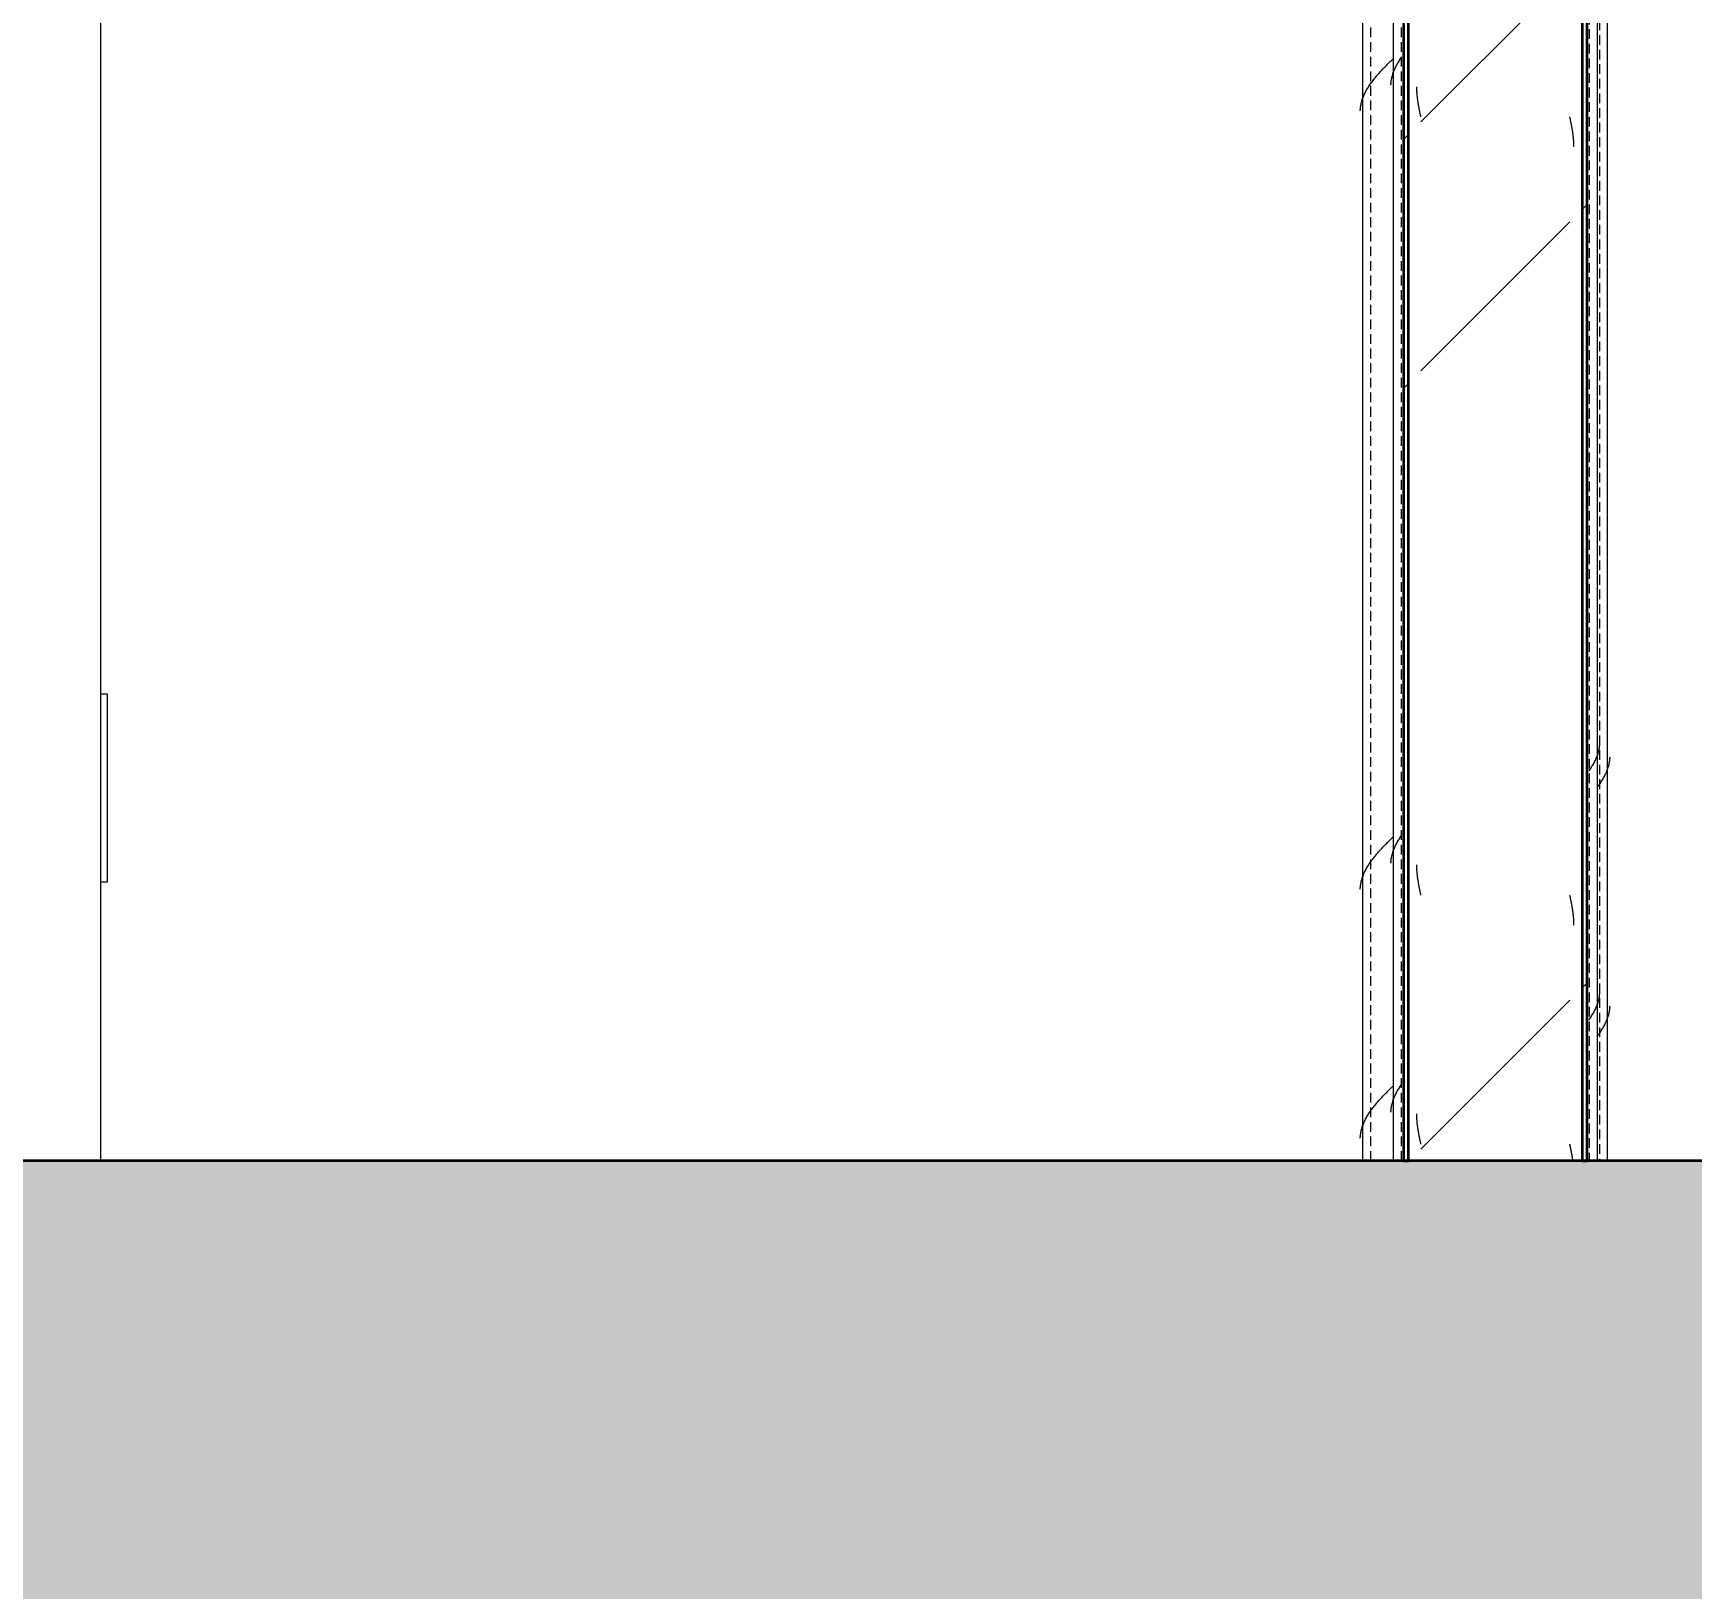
# Model space of a CAD drawing. Header units: centimetres. Extents: x -11896 to 2794, y -437 to 1921.
# Drawn here: x -3232.7 to -3151.5, y 73.1 to 149.2 of the extents above; entities that cross this region are included whole.
import ezdxf

# ---------------------------------------------------------------- set-up
doc = ezdxf.new("R2010")
doc.units = ezdxf.units.CM
doc.linetypes.add('Centre', pattern=[3.175, 0.635, -0.475, 1.59, -0.475])
doc.linetypes.add('Hidden', pattern=[0.714375, 0.47625, -0.238125])
for name, color, linetype, lineweight in [('A-ANNO-DIMS', 7, 'Continuous', 9), ('A-ANNO-DIMS-100', 7, 'Continuous', 9), ('A-FLOR', 7, 'Continuous', 9), ('A-FLOR-LEVL', 7, 'Continuous', 9), ('A-FLOR-PATT', 7, 'Continuous', 35), ('Q-SPCQ', 7, 'Continuous', 9), ('S-COLS', 7, 'Continuous', 9)]:
    doc.layers.add(name, color=color, linetype=linetype, lineweight=lineweight)
doc.styles.add('Century Gothic_1', font='GOTHIC.TTF', dxfattribs={"height": 15})
doc.dimstyles.new('FCA_N_Cotas_E100', dxfattribs={"dimscale": 30.48, "dimtxt": 15.662524, "dimasz": 0.492126, "dimexe": 0.656168, "dimexo": 0.656168, "dimgap": 0.032808, "dimtad": 1, "dimlfac": 0.01, "dimrnd": 0.01, "dimzin": 0, "dimdsep": 46, "dimtxsty": 'Century Gothic_1', "dimblk1": 'OBLIQUE', "dimblk2": 'OBLIQUE', "dimsah": 1, "dimcen": 0.09, "dimdle": 0.656168, "dimazin": 2, "dimtfac": 1, "dimtdec": 4, "dimtix": 1, "dimtmove": 0, "dimatfit": 3, "dimfxl": 1, "dimtvp": 1, "dimtolj": 1, "dimtzin": 0, "dimarcsym": 2})
pattern_1 = [(45, (-5061.785, 712), (-25.1447, 25.1447), []), (45, (-5061.785, 750.1), (-25.1447, 25.1447), [])]

# ---------------------------------------------------------------- blocks, each defined once
blk = doc.blocks.new('PQ_RVR_EST-01_ZZ_ZZ_MO_T_A_rvt-2-Sección 2-2')
at = {"layer": 'A-FLOR-PATT', "lineweight": 9, "true_color": 0x9a9a9a}
blk.add_hatch(color=253, dxfattribs=at).paths.add_polyline_path([(-115.519, 44), (-115.519, 94), (-5125.167, 94), (-5125.167, 44), (-133.394, 44)])
at = {"layer": 'A-FLOR', "lineweight": 35}
blk.add_line((-2968.865, 94), (-5125.167, 94), dxfattribs=at)
blk = doc.blocks.new('FP_28-Sección 2-2')
at = {"layer": 'S-COLS'}
blk.add_line((-4606.754, 94), (-4606.754, 375.859), dxfattribs=at)
at = {"layer": 'S-COLS', "color": 9, "true_color": 0xc0c0c0}
for p, q in [((-4606.812, 113.71), (-4606.792, 113.757)), ((-4606.792, 113.757), (-4606.773, 113.804)), ((-4606.773, 113.804), (-4606.756, 113.851)), ((-4606.756, 113.851), (-4606.74, 113.898)), ((-4606.74, 113.898), (-4606.725, 113.945)), ((-4606.725, 113.945), (-4606.711, 113.992)), ((-4606.711, 113.992), (-4606.698, 114.039)), ((-4606.698, 114.039), (-4606.687, 114.086)), ((-4606.687, 114.086), (-4606.676, 114.132)), ((-4606.676, 114.132), (-4606.667, 114.179)), ((-4606.667, 114.179), (-4606.659, 114.226)), ((-4606.659, 114.226), (-4606.652, 114.273)), ((-4606.652, 114.273), (-4606.647, 114.32)), ((-4606.647, 114.32), (-4606.643, 114.367)), ((-4606.643, 114.367), (-4606.64, 114.414)), ((-4606.64, 114.414), (-4606.638, 114.461)), ((-4607.164, 113.101), (-4607.131, 113.148)), ((-4607.131, 113.148), (-4607.098, 113.195)), ((-4607.098, 113.195), (-4607.067, 113.242)), ((-4607.067, 113.242), (-4607.037, 113.288)), ((-4607.037, 113.288), (-4607.008, 113.335)), ((-4607.008, 113.335), (-4606.98, 113.382)), ((-4606.98, 113.382), (-4606.952, 113.429)), ((-4606.952, 113.429), (-4606.926, 113.476)), ((-4606.926, 113.476), (-4606.901, 113.523)), ((-4606.901, 113.523), (-4606.877, 113.57)), ((-4606.877, 113.57), (-4606.854, 113.617)), ((-4606.854, 113.617), (-4606.832, 113.664)), ((-4606.832, 113.664), (-4606.812, 113.71)), ((-4606.812, 101.521), (-4606.792, 101.568)), ((-4606.792, 101.568), (-4606.773, 101.615)), ((-4606.773, 101.615), (-4606.756, 101.662)), ((-4606.756, 101.662), (-4606.74, 101.709)), ((-4606.74, 101.709), (-4606.725, 101.755)), ((-4606.725, 101.755), (-4606.711, 101.802)), ((-4606.711, 101.802), (-4606.698, 101.849)), ((-4606.698, 101.849), (-4606.687, 101.896)), ((-4606.687, 101.896), (-4606.676, 101.943)), ((-4606.676, 101.943), (-4606.667, 101.99)), ((-4606.667, 101.99), (-4606.659, 102.037)), ((-4606.659, 102.037), (-4606.652, 102.084)), ((-4606.652, 102.084), (-4606.647, 102.131)), ((-4606.647, 102.131), (-4606.643, 102.177)), ((-4606.643, 102.177), (-4606.64, 102.224)), ((-4606.64, 102.224), (-4606.638, 102.271)), ((-4607.164, 100.911), (-4607.131, 100.958)), ((-4607.131, 100.958), (-4607.098, 101.005)), ((-4607.098, 101.005), (-4607.067, 101.052)), ((-4607.067, 101.052), (-4607.037, 101.099)), ((-4607.037, 101.099), (-4607.008, 101.146)), ((-4607.008, 101.146), (-4606.98, 101.193)), ((-4606.98, 101.193), (-4606.952, 101.24)), ((-4606.952, 101.24), (-4606.926, 101.287)), ((-4606.926, 101.287), (-4606.901, 101.333)), ((-4606.901, 101.333), (-4606.877, 101.38)), ((-4606.877, 101.38), (-4606.854, 101.427)), ((-4606.854, 101.427), (-4606.832, 101.474)), ((-4606.832, 101.474), (-4606.812, 101.521))]:
    blk.add_line(p, q, dxfattribs=at)
blk = doc.blocks.new('FP_29-Sección 2-2')
at = {"layer": 'S-COLS'}
blk.add_line((-4616.754, 375.859), (-4616.754, 94), dxfattribs=at)
at = {"layer": 'S-COLS', "color": 9, "true_color": 0xc0c0c0}
for p, q in [((-4616.499, 147.795), (-4616.47, 147.842)), ((-4616.47, 147.842), (-4616.44, 147.889)), ((-4616.44, 147.889), (-4616.409, 147.936)), ((-4616.409, 147.936), (-4616.377, 147.982)), ((-4616.377, 147.982), (-4616.344, 148.029)), ((-4616.831, 146.998), (-4616.821, 147.045)), ((-4616.821, 147.045), (-4616.809, 147.092)), ((-4616.809, 147.092), (-4616.796, 147.138)), ((-4616.796, 147.138), (-4616.782, 147.185)), ((-4616.782, 147.185), (-4616.767, 147.232)), ((-4616.767, 147.232), (-4616.751, 147.279)), ((-4616.751, 147.279), (-4616.734, 147.326)), ((-4616.734, 147.326), (-4616.715, 147.373)), ((-4616.715, 147.373), (-4616.696, 147.42)), ((-4616.696, 147.42), (-4616.675, 147.467)), ((-4616.675, 147.467), (-4616.653, 147.514)), ((-4616.653, 147.514), (-4616.63, 147.56)), ((-4616.63, 147.56), (-4616.606, 147.607)), ((-4616.606, 147.607), (-4616.581, 147.654)), ((-4616.581, 147.654), (-4616.555, 147.701)), ((-4616.555, 147.701), (-4616.527, 147.748)), ((-4616.527, 147.748), (-4616.499, 147.795)), ((-4616.869, 146.67), (-4616.868, 146.716)), ((-4616.868, 146.716), (-4616.864, 146.763)), ((-4616.864, 146.763), (-4616.86, 146.81)), ((-4616.86, 146.81), (-4616.855, 146.857)), ((-4616.855, 146.857), (-4616.848, 146.904)), ((-4616.848, 146.904), (-4616.84, 146.951)), ((-4616.84, 146.951), (-4616.831, 146.998)), ((-4616.527, 109.648), (-4616.499, 109.695)), ((-4616.499, 109.695), (-4616.47, 109.742)), ((-4616.47, 109.742), (-4616.44, 109.789)), ((-4616.44, 109.789), (-4616.409, 109.836)), ((-4616.409, 109.836), (-4616.377, 109.882)), ((-4616.377, 109.882), (-4616.344, 109.929)), ((-4616.848, 108.804), (-4616.84, 108.851)), ((-4616.84, 108.851), (-4616.831, 108.898)), ((-4616.831, 108.898), (-4616.821, 108.945)), ((-4616.821, 108.945), (-4616.809, 108.992)), ((-4616.809, 108.992), (-4616.796, 109.038)), ((-4616.796, 109.038), (-4616.782, 109.085)), ((-4616.782, 109.085), (-4616.767, 109.132)), ((-4616.767, 109.132), (-4616.751, 109.179)), ((-4616.751, 109.179), (-4616.734, 109.226)), ((-4616.734, 109.226), (-4616.715, 109.273)), ((-4616.715, 109.273), (-4616.696, 109.32)), ((-4616.696, 109.32), (-4616.675, 109.367)), ((-4616.675, 109.367), (-4616.653, 109.414)), ((-4616.653, 109.414), (-4616.63, 109.46)), ((-4616.63, 109.46), (-4616.606, 109.507)), ((-4616.606, 109.507), (-4616.581, 109.554)), ((-4616.581, 109.554), (-4616.555, 109.601)), ((-4616.555, 109.601), (-4616.527, 109.648)), ((-4616.869, 108.57), (-4616.868, 108.616)), ((-4616.868, 108.616), (-4616.864, 108.663)), ((-4616.864, 108.663), (-4616.86, 108.71)), ((-4616.86, 108.71), (-4616.855, 108.757)), ((-4616.855, 108.757), (-4616.848, 108.804)), ((-4616.527, 97.459), (-4616.499, 97.505)), ((-4616.499, 97.505), (-4616.47, 97.552)), ((-4616.47, 97.552), (-4616.44, 97.599)), ((-4616.44, 97.599), (-4616.409, 97.646)), ((-4616.409, 97.646), (-4616.377, 97.693)), ((-4616.377, 97.693), (-4616.344, 97.74)), ((-4616.84, 96.661), (-4616.831, 96.708)), ((-4616.831, 96.708), (-4616.821, 96.755)), ((-4616.821, 96.755), (-4616.809, 96.802)), ((-4616.809, 96.802), (-4616.796, 96.849)), ((-4616.796, 96.849), (-4616.782, 96.896)), ((-4616.782, 96.896), (-4616.767, 96.943)), ((-4616.767, 96.943), (-4616.751, 96.99)), ((-4616.751, 96.99), (-4616.734, 97.037)), ((-4616.734, 97.037), (-4616.715, 97.083)), ((-4616.715, 97.083), (-4616.696, 97.13)), ((-4616.696, 97.13), (-4616.675, 97.177)), ((-4616.675, 97.177), (-4616.653, 97.224)), ((-4616.653, 97.224), (-4616.63, 97.271)), ((-4616.63, 97.271), (-4616.606, 97.318)), ((-4616.606, 97.318), (-4616.581, 97.365)), ((-4616.581, 97.365), (-4616.555, 97.412)), ((-4616.555, 97.412), (-4616.527, 97.459)), ((-4616.869, 96.38), (-4616.868, 96.427)), ((-4616.868, 96.427), (-4616.864, 96.474)), ((-4616.864, 96.474), (-4616.86, 96.521)), ((-4616.86, 96.521), (-4616.855, 96.568)), ((-4616.855, 96.568), (-4616.848, 96.615)), ((-4616.848, 96.615), (-4616.84, 96.661))]:
    blk.add_line(p, q, dxfattribs=at)
blk = doc.blocks.new('FP_30-Sección 2-2')
at = {"layer": 'S-COLS', "color": 9, "true_color": 0xc0c0c0}
for p, q in [((-4615.602, 146.564), (-4615.602, 146.588)), ((-4615.602, 146.541), (-4615.602, 146.564)), ((-4615.601, 146.518), (-4615.602, 146.541)), ((-4615.601, 146.494), (-4615.601, 146.518)), ((-4615.6, 146.471), (-4615.601, 146.494)), ((-4615.599, 146.447), (-4615.6, 146.471)), ((-4615.598, 146.424), (-4615.599, 146.447)), ((-4615.597, 146.401), (-4615.598, 146.424)), ((-4615.596, 146.377), (-4615.597, 146.401)), ((-4615.595, 146.354), (-4615.596, 146.377)), ((-4615.593, 146.33), (-4615.595, 146.354)), ((-4615.592, 146.307), (-4615.593, 146.33)), ((-4615.59, 146.284), (-4615.592, 146.307)), ((-4615.589, 146.26), (-4615.59, 146.284)), ((-4615.587, 146.237), (-4615.589, 146.26)), ((-4615.585, 146.214), (-4615.587, 146.237)), ((-4615.583, 146.19), (-4615.585, 146.214)), ((-4615.581, 146.167), (-4615.583, 146.19)), ((-4615.578, 146.143), (-4615.581, 146.167)), ((-4615.576, 146.12), (-4615.578, 146.143)), ((-4615.574, 146.097), (-4615.576, 146.12)), ((-4615.571, 146.073), (-4615.574, 146.097)), ((-4615.568, 146.05), (-4615.571, 146.073)), ((-4615.565, 146.027), (-4615.568, 146.05)), ((-4615.563, 146.003), (-4615.565, 146.027)), ((-4615.56, 145.98), (-4615.563, 146.003)), ((-4615.556, 145.956), (-4615.56, 145.98)), ((-4615.553, 145.933), (-4615.556, 145.956)), ((-4615.55, 145.91), (-4615.553, 145.933)), ((-4615.547, 145.886), (-4615.55, 145.91)), ((-4615.543, 145.863), (-4615.547, 145.886)), ((-4615.54, 145.84), (-4615.543, 145.863)), ((-4615.536, 145.816), (-4615.54, 145.84)), ((-4615.532, 145.793), (-4615.536, 145.816)), ((-4615.529, 145.769), (-4615.532, 145.793)), ((-4615.525, 145.746), (-4615.529, 145.769)), ((-4615.521, 145.723), (-4615.525, 145.746)), ((-4615.517, 145.699), (-4615.521, 145.723)), ((-4615.513, 145.676), (-4615.517, 145.699)), ((-4615.509, 145.653), (-4615.513, 145.676)), ((-4615.504, 145.629), (-4615.509, 145.653)), ((-4615.5, 145.606), (-4615.504, 145.629)), ((-4615.496, 145.582), (-4615.5, 145.606)), ((-4615.491, 145.559), (-4615.496, 145.582)), ((-4615.487, 145.536), (-4615.491, 145.559)), ((-4615.483, 145.512), (-4615.487, 145.536)), ((-4615.478, 145.489), (-4615.483, 145.512)), ((-4615.473, 145.466), (-4615.478, 145.489)), ((-4615.469, 145.442), (-4615.473, 145.466)), ((-4615.464, 145.419), (-4615.469, 145.442)), ((-4615.459, 145.395), (-4615.464, 145.419)), ((-4615.455, 145.372), (-4615.459, 145.395)), ((-4615.45, 145.349), (-4615.455, 145.372)), ((-4615.445, 145.325), (-4615.45, 145.349)), ((-4615.44, 145.302), (-4615.445, 145.325)), ((-4615.435, 145.278), (-4615.44, 145.302)), ((-4615.431, 145.255), (-4615.435, 145.278)), ((-4615.426, 145.232), (-4615.431, 145.255)), ((-4615.421, 145.208), (-4615.426, 145.232)), ((-4615.416, 145.185), (-4615.421, 145.208)), ((-4615.411, 145.162), (-4615.416, 145.185)), ((-4615.406, 145.138), (-4615.411, 145.162)), ((-4615.401, 145.115), (-4615.406, 145.138)), ((-4615.602, 108.464), (-4615.602, 108.488)), ((-4615.602, 108.441), (-4615.602, 108.464)), ((-4615.601, 108.418), (-4615.602, 108.441)), ((-4615.601, 108.394), (-4615.601, 108.418)), ((-4615.6, 108.371), (-4615.601, 108.394)), ((-4615.599, 108.347), (-4615.6, 108.371)), ((-4615.598, 108.324), (-4615.599, 108.347)), ((-4615.597, 108.301), (-4615.598, 108.324)), ((-4615.596, 108.277), (-4615.597, 108.301)), ((-4615.595, 108.254), (-4615.596, 108.277)), ((-4615.593, 108.23), (-4615.595, 108.254)), ((-4615.592, 108.207), (-4615.593, 108.23)), ((-4615.59, 108.184), (-4615.592, 108.207)), ((-4615.589, 108.16), (-4615.59, 108.184)), ((-4615.587, 108.137), (-4615.589, 108.16)), ((-4615.585, 108.114), (-4615.587, 108.137)), ((-4615.583, 108.09), (-4615.585, 108.114)), ((-4615.581, 108.067), (-4615.583, 108.09)), ((-4615.578, 108.043), (-4615.581, 108.067)), ((-4615.576, 108.02), (-4615.578, 108.043)), ((-4615.574, 107.997), (-4615.576, 108.02)), ((-4615.571, 107.973), (-4615.574, 107.997)), ((-4615.568, 107.95), (-4615.571, 107.973)), ((-4615.565, 107.927), (-4615.568, 107.95)), ((-4615.563, 107.903), (-4615.565, 107.927)), ((-4615.56, 107.88), (-4615.563, 107.903)), ((-4615.556, 107.856), (-4615.56, 107.88)), ((-4615.553, 107.833), (-4615.556, 107.856)), ((-4615.55, 107.81), (-4615.553, 107.833)), ((-4615.547, 107.786), (-4615.55, 107.81)), ((-4615.543, 107.763), (-4615.547, 107.786)), ((-4615.54, 107.74), (-4615.543, 107.763)), ((-4615.536, 107.716), (-4615.54, 107.74)), ((-4615.532, 107.693), (-4615.536, 107.716)), ((-4615.529, 107.669), (-4615.532, 107.693)), ((-4615.525, 107.646), (-4615.529, 107.669)), ((-4615.521, 107.623), (-4615.525, 107.646)), ((-4615.517, 107.599), (-4615.521, 107.623)), ((-4615.513, 107.576), (-4615.517, 107.599)), ((-4615.509, 107.553), (-4615.513, 107.576)), ((-4615.504, 107.529), (-4615.509, 107.553)), ((-4615.5, 107.506), (-4615.504, 107.529)), ((-4615.496, 107.482), (-4615.5, 107.506)), ((-4615.491, 107.459), (-4615.496, 107.482)), ((-4615.487, 107.436), (-4615.491, 107.459)), ((-4615.483, 107.412), (-4615.487, 107.436)), ((-4615.478, 107.389), (-4615.483, 107.412)), ((-4615.473, 107.366), (-4615.478, 107.389)), ((-4615.469, 107.342), (-4615.473, 107.366)), ((-4615.464, 107.319), (-4615.469, 107.342)), ((-4615.459, 107.295), (-4615.464, 107.319)), ((-4615.455, 107.272), (-4615.459, 107.295)), ((-4615.45, 107.249), (-4615.455, 107.272)), ((-4615.445, 107.225), (-4615.45, 107.249)), ((-4615.44, 107.202), (-4615.445, 107.225)), ((-4615.435, 107.178), (-4615.44, 107.202)), ((-4615.431, 107.155), (-4615.435, 107.178)), ((-4615.426, 107.132), (-4615.431, 107.155)), ((-4615.421, 107.108), (-4615.426, 107.132)), ((-4615.416, 107.085), (-4615.421, 107.108)), ((-4615.411, 107.062), (-4615.416, 107.085)), ((-4615.406, 107.038), (-4615.411, 107.062)), ((-4615.401, 107.015), (-4615.406, 107.038)), ((-4615.602, 96.275), (-4615.602, 96.298)), ((-4615.602, 96.251), (-4615.602, 96.275)), ((-4615.601, 96.228), (-4615.602, 96.251)), ((-4615.601, 96.205), (-4615.601, 96.228)), ((-4615.6, 96.181), (-4615.601, 96.205)), ((-4615.599, 96.158), (-4615.6, 96.181)), ((-4615.598, 96.135), (-4615.599, 96.158)), ((-4615.597, 96.111), (-4615.598, 96.135)), ((-4615.596, 96.088), (-4615.597, 96.111)), ((-4615.595, 96.064), (-4615.596, 96.088)), ((-4615.593, 96.041), (-4615.595, 96.064)), ((-4615.592, 96.018), (-4615.593, 96.041)), ((-4615.59, 95.994), (-4615.592, 96.018)), ((-4615.589, 95.971), (-4615.59, 95.994)), ((-4615.587, 95.948), (-4615.589, 95.971)), ((-4615.585, 95.924), (-4615.587, 95.948)), ((-4615.583, 95.901), (-4615.585, 95.924)), ((-4615.581, 95.877), (-4615.583, 95.901)), ((-4615.578, 95.854), (-4615.581, 95.877)), ((-4615.576, 95.831), (-4615.578, 95.854)), ((-4615.574, 95.807), (-4615.576, 95.831)), ((-4615.571, 95.784), (-4615.574, 95.807)), ((-4615.568, 95.761), (-4615.571, 95.784)), ((-4615.565, 95.737), (-4615.568, 95.761)), ((-4615.563, 95.714), (-4615.565, 95.737)), ((-4615.56, 95.69), (-4615.563, 95.714)), ((-4615.556, 95.667), (-4615.56, 95.69)), ((-4615.553, 95.644), (-4615.556, 95.667)), ((-4615.55, 95.62), (-4615.553, 95.644)), ((-4615.547, 95.597), (-4615.55, 95.62)), ((-4615.543, 95.574), (-4615.547, 95.597)), ((-4615.54, 95.55), (-4615.543, 95.574)), ((-4615.536, 95.527), (-4615.54, 95.55)), ((-4615.532, 95.503), (-4615.536, 95.527)), ((-4615.529, 95.48), (-4615.532, 95.503)), ((-4615.525, 95.457), (-4615.529, 95.48)), ((-4615.521, 95.433), (-4615.525, 95.457)), ((-4615.517, 95.41), (-4615.521, 95.433)), ((-4615.513, 95.386), (-4615.517, 95.41)), ((-4615.509, 95.363), (-4615.513, 95.386)), ((-4615.504, 95.34), (-4615.509, 95.363)), ((-4615.5, 95.316), (-4615.504, 95.34)), ((-4615.496, 95.293), (-4615.5, 95.316)), ((-4615.491, 95.27), (-4615.496, 95.293)), ((-4615.487, 95.246), (-4615.491, 95.27)), ((-4615.483, 95.223), (-4615.487, 95.246)), ((-4615.478, 95.199), (-4615.483, 95.223)), ((-4615.473, 95.176), (-4615.478, 95.199)), ((-4615.469, 95.153), (-4615.473, 95.176)), ((-4615.464, 95.129), (-4615.469, 95.153)), ((-4615.459, 95.106), (-4615.464, 95.129)), ((-4615.455, 95.083), (-4615.459, 95.106)), ((-4615.45, 95.059), (-4615.455, 95.083)), ((-4615.445, 95.036), (-4615.45, 95.059)), ((-4615.44, 95.012), (-4615.445, 95.036)), ((-4615.435, 94.989), (-4615.44, 95.012)), ((-4615.431, 94.966), (-4615.435, 94.989)), ((-4615.426, 94.942), (-4615.431, 94.966)), ((-4615.421, 94.919), (-4615.426, 94.942)), ((-4615.416, 94.896), (-4615.421, 94.919)), ((-4615.411, 94.872), (-4615.416, 94.896)), ((-4615.406, 94.849), (-4615.411, 94.872)), ((-4615.401, 94.825), (-4615.406, 94.849))]:
    blk.add_line(p, q, dxfattribs=at)
blk = doc.blocks.new('FP_31-Sección 2-2')
at = {"layer": 'S-COLS', "color": 9, "true_color": 0xc0c0c0}
for p, q in [((-4608.101, 145.092), (-4608.106, 145.115)), ((-4608.096, 145.068), (-4608.101, 145.092)), ((-4608.091, 145.045), (-4608.096, 145.068)), ((-4608.086, 145.022), (-4608.091, 145.045)), ((-4608.081, 144.998), (-4608.086, 145.022)), ((-4608.077, 144.975), (-4608.081, 144.998)), ((-4608.072, 144.951), (-4608.077, 144.975)), ((-4608.067, 144.928), (-4608.072, 144.951)), ((-4608.062, 144.905), (-4608.067, 144.928)), ((-4608.057, 144.881), (-4608.062, 144.905)), ((-4608.052, 144.858), (-4608.057, 144.881)), ((-4608.048, 144.835), (-4608.052, 144.858)), ((-4608.043, 144.811), (-4608.048, 144.835)), ((-4608.038, 144.788), (-4608.043, 144.811)), ((-4608.034, 144.764), (-4608.038, 144.788)), ((-4608.029, 144.741), (-4608.034, 144.764)), ((-4608.025, 144.718), (-4608.029, 144.741)), ((-4608.02, 144.694), (-4608.025, 144.718)), ((-4608.016, 144.671), (-4608.02, 144.694)), ((-4608.011, 144.648), (-4608.016, 144.671)), ((-4608.007, 144.624), (-4608.011, 144.648)), ((-4608.003, 144.601), (-4608.007, 144.624)), ((-4607.998, 144.577), (-4608.003, 144.601)), ((-4607.994, 144.554), (-4607.998, 144.577)), ((-4607.99, 144.531), (-4607.994, 144.554)), ((-4607.986, 144.507), (-4607.99, 144.531)), ((-4607.982, 144.484), (-4607.986, 144.507)), ((-4607.978, 144.461), (-4607.982, 144.484)), ((-4607.975, 144.437), (-4607.978, 144.461)), ((-4607.971, 144.414), (-4607.975, 144.437)), ((-4607.967, 144.39), (-4607.971, 144.414)), ((-4607.964, 144.367), (-4607.967, 144.39)), ((-4607.96, 144.344), (-4607.964, 144.367)), ((-4607.957, 144.32), (-4607.96, 144.344)), ((-4607.954, 144.297), (-4607.957, 144.32)), ((-4607.951, 144.274), (-4607.954, 144.297)), ((-4607.948, 144.25), (-4607.951, 144.274)), ((-4607.945, 144.227), (-4607.948, 144.25)), ((-4607.942, 144.203), (-4607.945, 144.227)), ((-4607.939, 144.18), (-4607.942, 144.203)), ((-4607.936, 144.157), (-4607.939, 144.18)), ((-4607.934, 144.133), (-4607.936, 144.157)), ((-4607.931, 144.11), (-4607.934, 144.133)), ((-4607.929, 144.086), (-4607.931, 144.11)), ((-4607.926, 144.063), (-4607.929, 144.086)), ((-4607.924, 144.04), (-4607.926, 144.063)), ((-4607.922, 144.016), (-4607.924, 144.04)), ((-4607.92, 143.993), (-4607.922, 144.016)), ((-4607.918, 143.97), (-4607.92, 143.993)), ((-4607.917, 143.946), (-4607.918, 143.97)), ((-4607.915, 143.923), (-4607.917, 143.946)), ((-4607.914, 143.899), (-4607.915, 143.923)), ((-4607.912, 143.876), (-4607.914, 143.899)), ((-4607.911, 143.853), (-4607.912, 143.876)), ((-4607.91, 143.829), (-4607.911, 143.853)), ((-4607.909, 143.806), (-4607.91, 143.829)), ((-4607.908, 143.783), (-4607.909, 143.806)), ((-4607.907, 143.759), (-4607.908, 143.783)), ((-4607.906, 143.736), (-4607.907, 143.759)), ((-4607.906, 143.712), (-4607.906, 143.736)), ((-4607.906, 143.689), (-4607.906, 143.712)), ((-4607.905, 143.666), (-4607.906, 143.689)), ((-4607.905, 143.642), (-4607.905, 143.666)), ((-4608.101, 106.992), (-4608.106, 107.015)), ((-4608.096, 106.968), (-4608.101, 106.992)), ((-4608.091, 106.945), (-4608.096, 106.968)), ((-4608.086, 106.922), (-4608.091, 106.945)), ((-4608.081, 106.898), (-4608.086, 106.922)), ((-4608.077, 106.875), (-4608.081, 106.898)), ((-4608.072, 106.851), (-4608.077, 106.875)), ((-4608.067, 106.828), (-4608.072, 106.851)), ((-4608.062, 106.805), (-4608.067, 106.828)), ((-4608.057, 106.781), (-4608.062, 106.805)), ((-4608.052, 106.758), (-4608.057, 106.781)), ((-4608.048, 106.735), (-4608.052, 106.758)), ((-4608.043, 106.711), (-4608.048, 106.735)), ((-4608.038, 106.688), (-4608.043, 106.711)), ((-4608.034, 106.664), (-4608.038, 106.688)), ((-4608.029, 106.641), (-4608.034, 106.664)), ((-4608.025, 106.618), (-4608.029, 106.641)), ((-4608.02, 106.594), (-4608.025, 106.618)), ((-4608.016, 106.571), (-4608.02, 106.594)), ((-4608.011, 106.548), (-4608.016, 106.571)), ((-4608.007, 106.524), (-4608.011, 106.548)), ((-4608.003, 106.501), (-4608.007, 106.524)), ((-4607.998, 106.477), (-4608.003, 106.501)), ((-4607.994, 106.454), (-4607.998, 106.477)), ((-4607.99, 106.431), (-4607.994, 106.454)), ((-4607.986, 106.407), (-4607.99, 106.431)), ((-4607.982, 106.384), (-4607.986, 106.407)), ((-4607.978, 106.361), (-4607.982, 106.384)), ((-4607.975, 106.337), (-4607.978, 106.361)), ((-4607.971, 106.314), (-4607.975, 106.337)), ((-4607.967, 106.29), (-4607.971, 106.314)), ((-4607.964, 106.267), (-4607.967, 106.29)), ((-4607.96, 106.244), (-4607.964, 106.267)), ((-4607.957, 106.22), (-4607.96, 106.244)), ((-4607.954, 106.197), (-4607.957, 106.22)), ((-4607.951, 106.174), (-4607.954, 106.197)), ((-4607.948, 106.15), (-4607.951, 106.174)), ((-4607.945, 106.127), (-4607.948, 106.15)), ((-4607.942, 106.103), (-4607.945, 106.127)), ((-4607.939, 106.08), (-4607.942, 106.103)), ((-4607.936, 106.057), (-4607.939, 106.08)), ((-4607.934, 106.033), (-4607.936, 106.057)), ((-4607.931, 106.01), (-4607.934, 106.033)), ((-4607.929, 105.986), (-4607.931, 106.01)), ((-4607.926, 105.963), (-4607.929, 105.986)), ((-4607.924, 105.94), (-4607.926, 105.963)), ((-4607.922, 105.916), (-4607.924, 105.94)), ((-4607.92, 105.893), (-4607.922, 105.916)), ((-4607.918, 105.87), (-4607.92, 105.893)), ((-4607.917, 105.846), (-4607.918, 105.87)), ((-4607.915, 105.823), (-4607.917, 105.846)), ((-4607.914, 105.799), (-4607.915, 105.823)), ((-4607.912, 105.776), (-4607.914, 105.799)), ((-4607.911, 105.753), (-4607.912, 105.776)), ((-4607.91, 105.729), (-4607.911, 105.753)), ((-4607.909, 105.706), (-4607.91, 105.729)), ((-4607.908, 105.683), (-4607.909, 105.706)), ((-4607.907, 105.659), (-4607.908, 105.683)), ((-4607.906, 105.636), (-4607.907, 105.659)), ((-4607.906, 105.612), (-4607.906, 105.636)), ((-4607.906, 105.589), (-4607.906, 105.612)), ((-4607.905, 105.566), (-4607.906, 105.589)), ((-4607.905, 105.542), (-4607.905, 105.566)), ((-4608.101, 94.803), (-4608.106, 94.826)), ((-4608.096, 94.78), (-4608.101, 94.803)), ((-4608.092, 94.757), (-4608.096, 94.78)), ((-4608.087, 94.734), (-4608.092, 94.757)), ((-4608.082, 94.711), (-4608.087, 94.734)), ((-4608.077, 94.688), (-4608.082, 94.711)), ((-4608.072, 94.665), (-4608.077, 94.688)), ((-4608.068, 94.642), (-4608.072, 94.665)), ((-4608.063, 94.619), (-4608.068, 94.642)), ((-4608.058, 94.596), (-4608.063, 94.619)), ((-4608.053, 94.573), (-4608.058, 94.596)), ((-4608.049, 94.55), (-4608.053, 94.573)), ((-4608.044, 94.528), (-4608.049, 94.55)), ((-4608.04, 94.505), (-4608.044, 94.528)), ((-4608.035, 94.482), (-4608.04, 94.505)), ((-4608.03, 94.459), (-4608.035, 94.482)), ((-4608.026, 94.436), (-4608.03, 94.459)), ((-4608.022, 94.413), (-4608.026, 94.436)), ((-4608.017, 94.39), (-4608.022, 94.413)), ((-4608.013, 94.367), (-4608.017, 94.39)), ((-4608.009, 94.344), (-4608.013, 94.367)), ((-4608.004, 94.321), (-4608.009, 94.344)), ((-4608, 94.298), (-4608.004, 94.321)), ((-4607.996, 94.275), (-4608, 94.298)), ((-4607.992, 94.252), (-4607.996, 94.275)), ((-4607.988, 94.229), (-4607.992, 94.252)), ((-4607.984, 94.206), (-4607.988, 94.229)), ((-4607.981, 94.183), (-4607.984, 94.206)), ((-4607.977, 94.161), (-4607.981, 94.183)), ((-4607.973, 94.138), (-4607.977, 94.161)), ((-4607.97, 94.115), (-4607.973, 94.138)), ((-4607.966, 94.092), (-4607.97, 94.115)), ((-4607.963, 94.069), (-4607.966, 94.092)), ((-4607.959, 94.046), (-4607.963, 94.069)), ((-4607.956, 94.023), (-4607.959, 94.046)), ((-4607.953, 94), (-4607.956, 94.023))]:
    blk.add_line(p, q, dxfattribs=at)
blk = doc.blocks.new('HSS Rectangular-Column - 100 x 100 mm-V27-Sección 2-2')
at = {"layer": 'S-COLS', "true_color": 0xc0c0c0}
h = blk.add_hatch(dxfattribs=at)
h.set_pattern_fill('FP_7', color=9, style=0, pattern_type=2)
h.set_pattern_definition(pattern_1)
h.paths.add_polyline_path([(-4616.013, 94), (-4616.013, 375.859), (-4616.257, 375.859), (-4616.257, 94)])
h.paths.add_polyline_path([(-4607.25, 94), (-4607.25, 375.859), (-4607.494, 375.859), (-4607.494, 94)])
h = blk.add_hatch(dxfattribs=at)
h.set_pattern_fill('FP_7', color=9, style=0, pattern_type=2)
h.set_pattern_definition(pattern_1)
h.paths.add_polyline_path([(-4613.587, 94), (-4608.106, 94), (-4608.106, 374.859), (-4609.236, 374.891), (-4609.343, 375.391), (-4609.532, 375.127), (-4610.033, 374.88), (-4610.706, 374.859), (-4613.587, 374.911), (-4613.989, 375.169), (-4614.22, 375.638), (-4614.254, 375.859), (-4615.401, 375.809), (-4615.401, 94)])
h.paths.add_polyline_path([(-4610.706, 375.359), (-4610.021, 375.665), (-4610.033, 375.859), (-4613.545, 375.809), (-4613.445, 375.625), (-4612.79, 375.359)])
at = {"layer": 'S-COLS', "linetype": 'Hidden'}
for p, q in [((-4616.354, 94), (-4616.354, 375.859)), ((-4607.154, 375.859), (-4607.154, 94))]:
    blk.add_line(p, q, dxfattribs=at)
at = {"layer": 'S-COLS', "lineweight": 35}
for p, q in [((-4616.257, 375.859), (-4616.257, 94)), ((-4616.013, 94), (-4616.013, 375.859)), ((-4607.494, 375.859), (-4607.494, 94)), ((-4607.25, 94), (-4607.25, 375.859)), ((-4616.257, 94), (-4616.013, 94)), ((-4607.494, 94), (-4607.25, 94))]:
    blk.add_line(p, q, dxfattribs=at)
at = {"layer": 'S-COLS'}
for name in ['FP_29-Sección 2-2', 'FP_28-Sección 2-2', 'FP_30-Sección 2-2', 'FP_31-Sección 2-2']:
    blk.add_blockref(name, (0, 0), dxfattribs=at)
blk = doc.blocks.new('FP_33-Sección 2-2')
at = {"layer": 'S-COLS'}
blk.add_line((-4606.254, 94), (-4606.254, 374.859), dxfattribs=at)
at = {"layer": 'S-COLS', "color": 9, "true_color": 0xc0c0c0}
for p, q in [((-4606.143, 113.693), (-4606.14, 113.739)), ((-4606.14, 113.739), (-4606.138, 113.786)), ((-4606.376, 112.898), (-4606.353, 112.945)), ((-4606.353, 112.945), (-4606.331, 112.991)), ((-4606.331, 112.991), (-4606.311, 113.038)), ((-4606.311, 113.038), (-4606.291, 113.085)), ((-4606.291, 113.085), (-4606.273, 113.132)), ((-4606.273, 113.132), (-4606.255, 113.178)), ((-4606.255, 113.178), (-4606.239, 113.225)), ((-4606.239, 113.225), (-4606.224, 113.272)), ((-4606.224, 113.272), (-4606.21, 113.319)), ((-4606.21, 113.319), (-4606.198, 113.365)), ((-4606.198, 113.365), (-4606.186, 113.412)), ((-4606.186, 113.412), (-4606.176, 113.459)), ((-4606.176, 113.459), (-4606.167, 113.506)), ((-4606.167, 113.506), (-4606.159, 113.552)), ((-4606.159, 113.552), (-4606.152, 113.599)), ((-4606.152, 113.599), (-4606.147, 113.646)), ((-4606.147, 113.646), (-4606.143, 113.693)), ((-4606.765, 112.29), (-4606.729, 112.337)), ((-4606.729, 112.337), (-4606.695, 112.384)), ((-4606.695, 112.384), (-4606.661, 112.43)), ((-4606.661, 112.43), (-4606.628, 112.477)), ((-4606.628, 112.477), (-4606.596, 112.524)), ((-4606.596, 112.524), (-4606.565, 112.571)), ((-4606.565, 112.571), (-4606.535, 112.617)), ((-4606.535, 112.617), (-4606.506, 112.664)), ((-4606.506, 112.664), (-4606.478, 112.711)), ((-4606.478, 112.711), (-4606.451, 112.758)), ((-4606.451, 112.758), (-4606.425, 112.804)), ((-4606.425, 112.804), (-4606.4, 112.851)), ((-4606.4, 112.851), (-4606.376, 112.898)), ((-4606.143, 101.503), (-4606.14, 101.55)), ((-4606.14, 101.55), (-4606.138, 101.597)), ((-4606.376, 100.708), (-4606.353, 100.755)), ((-4606.353, 100.755), (-4606.331, 100.802)), ((-4606.331, 100.802), (-4606.311, 100.849)), ((-4606.311, 100.849), (-4606.291, 100.895)), ((-4606.291, 100.895), (-4606.273, 100.942)), ((-4606.273, 100.942), (-4606.255, 100.989)), ((-4606.255, 100.989), (-4606.239, 101.036)), ((-4606.239, 101.036), (-4606.224, 101.082)), ((-4606.224, 101.082), (-4606.21, 101.129)), ((-4606.21, 101.129), (-4606.198, 101.176)), ((-4606.198, 101.176), (-4606.186, 101.223)), ((-4606.186, 101.223), (-4606.176, 101.269)), ((-4606.176, 101.269), (-4606.167, 101.316)), ((-4606.167, 101.316), (-4606.159, 101.363)), ((-4606.159, 101.363), (-4606.152, 101.41)), ((-4606.152, 101.41), (-4606.147, 101.456)), ((-4606.147, 101.456), (-4606.143, 101.503)), ((-4606.765, 100.101), (-4606.729, 100.147)), ((-4606.729, 100.147), (-4606.695, 100.194)), ((-4606.695, 100.194), (-4606.661, 100.241)), ((-4606.661, 100.241), (-4606.628, 100.288)), ((-4606.628, 100.288), (-4606.596, 100.334)), ((-4606.596, 100.334), (-4606.565, 100.381)), ((-4606.565, 100.381), (-4606.535, 100.428)), ((-4606.535, 100.428), (-4606.506, 100.475)), ((-4606.506, 100.475), (-4606.478, 100.521)), ((-4606.478, 100.521), (-4606.451, 100.568)), ((-4606.451, 100.568), (-4606.425, 100.615)), ((-4606.425, 100.615), (-4606.4, 100.662)), ((-4606.4, 100.662), (-4606.376, 100.708))]:
    blk.add_line(p, q, dxfattribs=at)
blk = doc.blocks.new('HSS Rectangular-Column - 100 x 100 mm-V32-Sección 2-2')
at = {"layer": 'S-COLS', "linetype": 'Hidden'}
blk.add_line((-4606.654, 374.859), (-4606.654, 94), dxfattribs=at)
at = {"layer": 'S-COLS'}
blk.add_blockref('FP_33-Sección 2-2', (0, 0), dxfattribs=at)
blk = doc.blocks.new('FP_35-Sección 2-2')
at = {"layer": 'S-COLS'}
blk.add_line((-4618.254, 374.859), (-4618.254, 94), dxfattribs=at)
at = {"layer": 'S-COLS', "color": 9, "true_color": 0xc0c0c0}
for p, q in [((-4616.888, 147.834), (-4616.84, 147.88)), ((-4616.84, 147.88), (-4616.791, 147.927)), ((-4616.791, 147.927), (-4616.743, 147.974)), ((-4617.669, 146.992), (-4617.631, 147.039)), ((-4617.631, 147.039), (-4617.592, 147.085)), ((-4617.592, 147.085), (-4617.553, 147.132)), ((-4617.553, 147.132), (-4617.512, 147.179)), ((-4617.512, 147.179), (-4617.472, 147.226)), ((-4617.472, 147.226), (-4617.43, 147.273)), ((-4617.43, 147.273), (-4617.388, 147.319)), ((-4617.388, 147.319), (-4617.345, 147.366)), ((-4617.345, 147.366), (-4617.301, 147.413)), ((-4617.301, 147.413), (-4617.257, 147.46)), ((-4617.257, 147.46), (-4617.213, 147.506)), ((-4617.213, 147.506), (-4617.168, 147.553)), ((-4617.168, 147.553), (-4617.122, 147.6)), ((-4617.122, 147.6), (-4617.076, 147.647)), ((-4617.076, 147.647), (-4617.03, 147.693)), ((-4617.03, 147.693), (-4616.983, 147.74)), ((-4616.983, 147.74), (-4616.935, 147.787)), ((-4616.935, 147.787), (-4616.888, 147.834)), ((-4618.176, 146.197), (-4618.154, 146.244)), ((-4618.154, 146.244), (-4618.131, 146.291)), ((-4618.131, 146.291), (-4618.107, 146.337)), ((-4618.107, 146.337), (-4618.082, 146.384)), ((-4618.082, 146.384), (-4618.056, 146.431)), ((-4618.056, 146.431), (-4618.029, 146.478)), ((-4618.029, 146.478), (-4618.001, 146.524)), ((-4618.001, 146.524), (-4617.972, 146.571)), ((-4617.972, 146.571), (-4617.942, 146.618)), ((-4617.942, 146.618), (-4617.911, 146.665)), ((-4617.911, 146.665), (-4617.879, 146.711)), ((-4617.879, 146.711), (-4617.846, 146.758)), ((-4617.846, 146.758), (-4617.813, 146.805)), ((-4617.813, 146.805), (-4617.778, 146.852)), ((-4617.778, 146.852), (-4617.742, 146.898)), ((-4617.742, 146.898), (-4617.706, 146.945)), ((-4617.706, 146.945), (-4617.669, 146.992)), ((-4618.369, 145.402), (-4618.368, 145.449)), ((-4618.368, 145.449), (-4618.364, 145.496)), ((-4618.364, 145.496), (-4618.36, 145.543)), ((-4618.36, 145.543), (-4618.355, 145.589)), ((-4618.355, 145.589), (-4618.348, 145.636)), ((-4618.348, 145.636), (-4618.34, 145.683)), ((-4618.34, 145.683), (-4618.331, 145.73)), ((-4618.331, 145.73), (-4618.321, 145.776)), ((-4618.321, 145.776), (-4618.309, 145.823)), ((-4618.309, 145.823), (-4618.297, 145.87)), ((-4618.297, 145.87), (-4618.283, 145.917)), ((-4618.283, 145.917), (-4618.268, 145.963)), ((-4618.268, 145.963), (-4618.252, 146.01)), ((-4618.252, 146.01), (-4618.235, 146.057)), ((-4618.235, 146.057), (-4618.216, 146.104)), ((-4618.216, 146.104), (-4618.197, 146.15)), ((-4618.197, 146.15), (-4618.176, 146.197)), ((-4616.983, 109.64), (-4616.935, 109.687)), ((-4616.935, 109.687), (-4616.888, 109.734)), ((-4616.888, 109.734), (-4616.84, 109.78)), ((-4616.84, 109.78), (-4616.791, 109.827)), ((-4616.791, 109.827), (-4616.743, 109.874)), ((-4617.706, 108.845), (-4617.669, 108.892)), ((-4617.669, 108.892), (-4617.631, 108.939)), ((-4617.631, 108.939), (-4617.592, 108.985)), ((-4617.592, 108.985), (-4617.553, 109.032)), ((-4617.553, 109.032), (-4617.512, 109.079)), ((-4617.512, 109.079), (-4617.472, 109.126)), ((-4617.472, 109.126), (-4617.43, 109.173)), ((-4617.43, 109.173), (-4617.388, 109.219)), ((-4617.388, 109.219), (-4617.345, 109.266)), ((-4617.345, 109.266), (-4617.301, 109.313)), ((-4617.301, 109.313), (-4617.257, 109.36)), ((-4617.257, 109.36), (-4617.213, 109.406)), ((-4617.213, 109.406), (-4617.168, 109.453)), ((-4617.168, 109.453), (-4617.122, 109.5)), ((-4617.122, 109.5), (-4617.076, 109.547)), ((-4617.076, 109.547), (-4617.03, 109.593)), ((-4617.03, 109.593), (-4616.983, 109.64)), ((-4618.216, 108.004), (-4618.197, 108.05)), ((-4618.197, 108.05), (-4618.176, 108.097)), ((-4618.176, 108.097), (-4618.154, 108.144)), ((-4618.154, 108.144), (-4618.131, 108.191)), ((-4618.131, 108.191), (-4618.107, 108.237)), ((-4618.107, 108.237), (-4618.082, 108.284)), ((-4618.082, 108.284), (-4618.056, 108.331)), ((-4618.056, 108.331), (-4618.029, 108.378)), ((-4618.029, 108.378), (-4618.001, 108.424)), ((-4618.001, 108.424), (-4617.972, 108.471)), ((-4617.972, 108.471), (-4617.942, 108.518)), ((-4617.942, 108.518), (-4617.911, 108.565)), ((-4617.911, 108.565), (-4617.879, 108.611)), ((-4617.879, 108.611), (-4617.846, 108.658)), ((-4617.846, 108.658), (-4617.813, 108.705)), ((-4617.813, 108.705), (-4617.778, 108.752)), ((-4617.778, 108.752), (-4617.742, 108.798)), ((-4617.742, 108.798), (-4617.706, 108.845)), ((-4618.369, 107.302), (-4618.368, 107.349)), ((-4618.368, 107.349), (-4618.364, 107.396)), ((-4618.364, 107.396), (-4618.36, 107.443)), ((-4618.36, 107.443), (-4618.355, 107.489)), ((-4618.355, 107.489), (-4618.348, 107.536)), ((-4618.348, 107.536), (-4618.34, 107.583)), ((-4618.34, 107.583), (-4618.331, 107.63)), ((-4618.331, 107.63), (-4618.321, 107.676)), ((-4618.321, 107.676), (-4618.309, 107.723)), ((-4618.309, 107.723), (-4618.297, 107.77)), ((-4618.297, 107.77), (-4618.283, 107.817)), ((-4618.283, 107.817), (-4618.268, 107.863)), ((-4618.268, 107.863), (-4618.252, 107.91)), ((-4618.252, 107.91), (-4618.235, 107.957)), ((-4618.235, 107.957), (-4618.216, 108.004)), ((-4616.983, 97.451), (-4616.935, 97.497)), ((-4616.935, 97.497), (-4616.888, 97.544)), ((-4616.888, 97.544), (-4616.84, 97.591)), ((-4616.84, 97.591), (-4616.791, 97.638)), ((-4616.791, 97.638), (-4616.743, 97.684)), ((-4617.706, 96.656), (-4617.669, 96.703)), ((-4617.669, 96.703), (-4617.631, 96.749)), ((-4617.631, 96.749), (-4617.592, 96.796)), ((-4617.592, 96.796), (-4617.553, 96.843)), ((-4617.553, 96.843), (-4617.512, 96.89)), ((-4617.512, 96.89), (-4617.472, 96.936)), ((-4617.472, 96.936), (-4617.43, 96.983)), ((-4617.43, 96.983), (-4617.388, 97.03)), ((-4617.388, 97.03), (-4617.345, 97.077)), ((-4617.345, 97.077), (-4617.301, 97.123)), ((-4617.301, 97.123), (-4617.257, 97.17)), ((-4617.257, 97.17), (-4617.213, 97.217)), ((-4617.213, 97.217), (-4617.168, 97.264)), ((-4617.168, 97.264), (-4617.122, 97.31)), ((-4617.122, 97.31), (-4617.076, 97.357)), ((-4617.076, 97.357), (-4617.03, 97.404)), ((-4617.03, 97.404), (-4616.983, 97.451)), ((-4618.216, 95.814), (-4618.197, 95.861)), ((-4618.197, 95.861), (-4618.176, 95.908)), ((-4618.176, 95.908), (-4618.154, 95.954)), ((-4618.154, 95.954), (-4618.131, 96.001)), ((-4618.131, 96.001), (-4618.107, 96.048)), ((-4618.107, 96.048), (-4618.082, 96.095)), ((-4618.082, 96.095), (-4618.056, 96.141)), ((-4618.056, 96.141), (-4618.029, 96.188)), ((-4618.029, 96.188), (-4618.001, 96.235)), ((-4618.001, 96.235), (-4617.972, 96.282)), ((-4617.972, 96.282), (-4617.942, 96.328)), ((-4617.942, 96.328), (-4617.911, 96.375)), ((-4617.911, 96.375), (-4617.879, 96.422)), ((-4617.879, 96.422), (-4617.846, 96.469)), ((-4617.846, 96.469), (-4617.813, 96.516)), ((-4617.813, 96.516), (-4617.778, 96.562)), ((-4617.778, 96.562), (-4617.742, 96.609)), ((-4617.742, 96.609), (-4617.706, 96.656)), ((-4618.369, 95.113), (-4618.368, 95.16)), ((-4618.368, 95.16), (-4618.364, 95.206)), ((-4618.364, 95.206), (-4618.36, 95.253)), ((-4618.36, 95.253), (-4618.355, 95.3)), ((-4618.355, 95.3), (-4618.348, 95.347)), ((-4618.348, 95.347), (-4618.34, 95.393)), ((-4618.34, 95.393), (-4618.331, 95.44)), ((-4618.331, 95.44), (-4618.321, 95.487)), ((-4618.321, 95.487), (-4618.309, 95.534)), ((-4618.309, 95.534), (-4618.297, 95.58)), ((-4618.297, 95.58), (-4618.283, 95.627)), ((-4618.283, 95.627), (-4618.268, 95.674)), ((-4618.268, 95.674), (-4618.252, 95.721)), ((-4618.252, 95.721), (-4618.235, 95.767)), ((-4618.235, 95.767), (-4618.216, 95.814))]:
    blk.add_line(p, q, dxfattribs=at)
blk = doc.blocks.new('HSS Rectangular-Column - 100 x 100 mm-V34-Sección 2-2')
at = {"layer": 'S-COLS', "linetype": 'Hidden'}
blk.add_line((-4617.854, 94), (-4617.854, 374.859), dxfattribs=at)
at = {"layer": 'S-COLS'}
blk.add_blockref('FP_35-Sección 2-2', (0, 0), dxfattribs=at)
blk = doc.blocks.new('RVR-Rack Almacenamiento - Default-1745858-Sección 2-2')
at = {"layer": 'Q-SPCQ', "color": 253, "true_color": 0xaaaaaa}
for p, q in [((-4680.059, 276.88), (-4680.059, 94)), ((-4680.059, 116.86), (-4679.742, 116.86)), ((-4679.742, 116.86), (-4679.742, 107.652)), ((-4679.742, 107.652), (-4680.059, 107.652))]:
    blk.add_line(p, q, dxfattribs=at)
blk = doc.blocks.new('DIMBLOCK31-Sección 2-2')
at = {"layer": 'A-ANNO-DIMS-100', "lineweight": 35}
for p, q in [((-2430.668, 386.859), (-2438.168, 394.359)), ((-2430.668, 386.859), (-2423.168, 379.359)), ((-2430.668, 94), (-2438.168, 101.5)), ((-2430.668, 94), (-2423.168, 86.5))]:
    blk.add_line(p, q, dxfattribs=at)
at = {"layer": 'A-ANNO-DIMS-100'}
for p, q in [((-2430.668, 386.859), (-2450.668, 386.859)), ((-2430.668, 386.859), (-2430.668, 74)), ((-2430.668, 386.859), (-2258.875, 386.859)), ((-2430.668, 94), (-3209.083, 94)), ((-2430.668, 94), (-2410.668, 94))]:
    blk.add_line(p, q, dxfattribs=at)
at = {"layer": 'A-ANNO-DIMS-100', "color": 0, "insert": (-2450.894, 220.043), "char_height": 15, "width": 48.92674, "attachment_point": 1, "rotation": 90, "line_spacing_factor": 0.984502, "style": 'Century Gothic_1'}
blk.add_mtext('2.93', dxfattribs=at)
blk = doc.blocks.new('_Oblique')
at = {"color": 0, "linetype": 'ByBlock', "lineweight": -2}
blk.add_line((-0.5, -0.5), (0.5, 0.5), dxfattribs=at)

msp = doc.modelspace()

# ---------------------------------------------------------------- hatches: boundary and pattern name
at = {"layer": 'A-FLOR-PATT', "lineweight": 9, "true_color": 0x9a9a9a}
msp.add_hatch(color=253, dxfattribs=at).paths.add_polyline_path([(1317.265, 44), (1317.265, 94), (-3674.508, 94), (-3674.508, 44), (1261.618, 44)])

# ---------------------------------------------------------------- linework, layer by layer
at = {"layer": 'A-FLOR', "lineweight": 35}
msp.add_line((-1518.206, 94), (-3674.508, 94), dxfattribs=at)
at = {"layer": 'A-FLOR-LEVL', "color": 253, "linetype": 'Centre', "true_color": 0xaaaaaa}
msp.add_line((-4027.666, 94), (1679.934, 94), dxfattribs=at)

# ---------------------------------------------------------------- block references
at = {"lineweight": 5}
msp.add_blockref('PQ_RVR_EST-01_ZZ_ZZ_MO_T_A_rvt-2-Sección 2-2', (1450.659, 0), dxfattribs=at)
at = {"layer": 'Q-SPCQ', "color": 253, "true_color": 0xaaaaaa}
msp.add_blockref('RVR-Rack Almacenamiento - Default-1745858-Sección 2-2', (1450.659, 0), dxfattribs=at)
at = {"layer": 'S-COLS'}
for name in ['HSS Rectangular-Column - 100 x 100 mm-V27-Sección 2-2', 'HSS Rectangular-Column - 100 x 100 mm-V34-Sección 2-2', 'HSS Rectangular-Column - 100 x 100 mm-V32-Sección 2-2']:
    msp.add_blockref(name, (1450.659, 0), dxfattribs=at)

# ---------------------------------------------------------------- dimensions: what is measured, and where the dimension line sits
at = {"layer": 'A-ANNO-DIMS'}
dim = msp.add_linear_dim(base=(-2430.668, 94), p1=(-2238.875, 386.859), p2=(-3229.083, 94), angle=90, dimstyle='FCA_N_Cotas_E100', override={"dimpost": '<>', "dimfxl": 1032.606836}, dxfattribs=at)
dim.commit()
dim.dimension.update_dxf_attribs({"geometry": 'DIMBLOCK31-Sección 2-2', "text_midpoint": (-2439.545, 240.429)})

doc.saveas('drawing.dxf')
